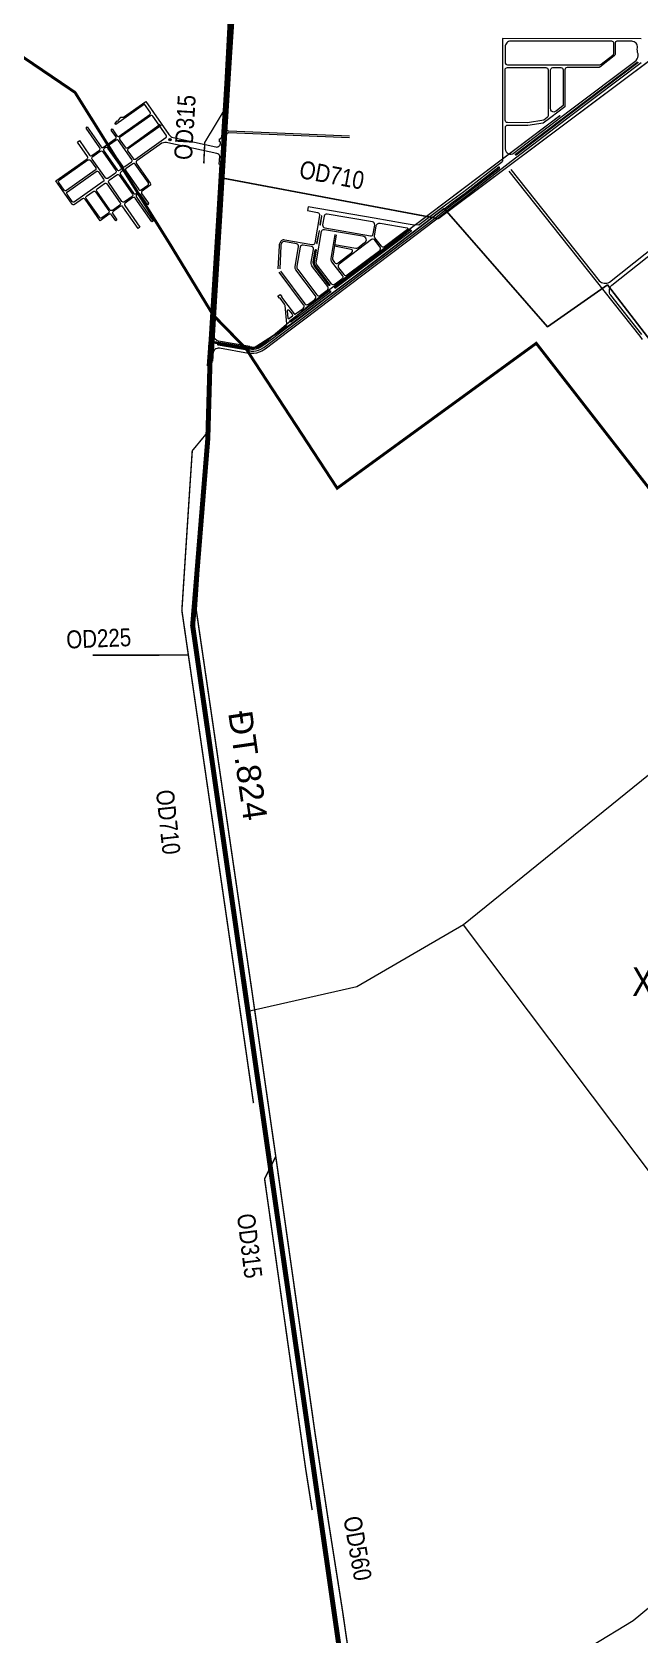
# Model space of a CAD drawing. Header units: metres. Extents: x 556238 to 587446, y 1177111 to 1219372.
# Drawn here: x 574484 to 576609, y 1185807 to 1191403 of the extents above; entities that cross this region are included whole.
import ezdxf
from ezdxf.enums import TextEntityAlignment as Align

# ---------------------------------------------------------------- set-up
doc = ezdxf.new("R2010")
doc.units = ezdxf.units.M
doc.header["$MEASUREMENT"] = 0
for name, pattern in [('ACAD_ISO03W100', [30, 12, -18]), ('DASHED2', [0.375, 0.25, -0.125]), ('Xr_GT Ben Luc$0$ACAD_ISO05W100', [33, 24, -3, 0, -3, 0, -3]), ('Xr_GT Ben Luc$0$CENTER', [2, 1.25, -0.25, 0.25, -0.25]), ('Xr_GT Ben Luc$1$ACAD_ISO05W100', [33, 24, -3, 0, -3, 0, -3])]:
    doc.linetypes.add(name, pattern=pattern)
for name, color, linetype, lineweight in [('CNTV-TEXT', 40, 'Continuous', 20), ('PHL_VUNG CAP NUOC', 4, 'Xr_GT Ben Luc$0$ACAD_ISO05W100', 40), ('Pipe Existing', 1, 'ACAD_ISO03W100', 60), ('Table', 7, 'Continuous', 18), ('Xr_GT Ben Luc$0$@L-GT tinh lo-', 38, 'Continuous', 9), ('Xr_GT Ben Luc$0$GT huyen lo', 38, 'Continuous', 9), ('Xr_Nen GT$0$CAU-CONG', 4, 'Continuous', 0), ('Xr_Nen GT$0$DUONG BT-NEN BT', 38, 'Continuous', 0), ('Xr_Nen GT$0$DUONG NHUA', 38, 'Continuous', 0)]:
    doc.layers.add(name, color=color, linetype=linetype, lineweight=lineweight)
for name, color, linetype in [('Diameter_Text', 2, 'Continuous'), ('DUONG GIAO THONG', 7, 'Continuous'), ('VUNG CONG NGHIEP', 8, 'Continuous'), ('Xr_GT Ben Luc$0$0-RANHXA', 2, 'Xr_GT Ben Luc$1$ACAD_ISO05W100')]:
    doc.layers.add(name, color=color, linetype=linetype)
doc.styles.add('ARIAL', font='arial.ttf')
doc.styles.add('UTM', font='')
doc.styles.add('Xr_GT Ben Luc$0$CL_G', font='Vhelvcn.ttf')
doc.styles.add('Xr_Nen GT$0$ROMANS', font='romans.shx')
doc.styles.add('Xr_Nen GT$0$STANDARD', font='VNARIAL.TTF')
doc.styles.add('Xr_Nen GT$0$VN', font='VAPTIMN0.TTF')
doc.styles.get('UTM').set_extended_font_data('UTM Swiss Condensed')
doc.dimstyles.new('Xr_Nen GT$0$STANDARD', dxfattribs={"dimtxt": 0.18, "dimasz": 0.18, "dimexe": 0.18, "dimexo": 0.0625, "dimgap": 0.09, "dimtad": 0, "dimtih": 1, "dimtoh": 1, "dimdec": 4, "dimzin": 0, "dimdsep": 46, "dimtxsty": 'Xr_Nen GT$0$ROMANS', "dimcen": 0.09, "dimadec": 0, "dimazin": 0, "dimtfac": 1, "dimtdec": 4, "dimtofl": 0, "dimtmove": 2, "dimatfit": 3, "dimfxl": 1, "dimtolj": 1, "dimtzin": 0, "dimarcsym": 0})

# ---------------------------------------------------------------- blocks, each defined once
blk = doc.blocks.new('GT CHINH')
at = {"layer": 'DUONG GIAO THONG', "color": 9, "ltscale": 5, "const_width": 17.5}
blk.add_lwpolyline([(9793.1, -7690), (9781.5, -7882.5), (9764.6, -8156), (9714.6, -8953), (9707.1, -9215.8), (9654.1, -9867.6), (10205.8, -13711.7), (10361, -14792.6), (10878.9, -18400.5), (13350.1, -21118.8)], dxfattribs=at)
at = {"layer": 'CNTV-TEXT', "ltscale": 5, "insert": (9846.4, -10356.6), "char_height": 84, "width": 313.751, "attachment_point": 5, "rotation": 278.1682, "style": 'ARIAL', "bg_fill": 3, "box_fill_scale": 1.2, "bg_fill_color": 256, "bg_fill_transparency": 0}
blk.add_mtext('ĐT.824', dxfattribs=at)
blk = doc.blocks.new('Xr_GT Ben Luc')
at = {"layer": 'Xr_GT Ben Luc$0$@L-GT tinh lo-'}
blk.add_lwpolyline([(575098.6, 1189982.7), (575045.6, 1189330.9), (576270.4, 1180798), (578741.7, 1178079.6)], dxfattribs=at)
at = {"layer": 'Xr_GT Ben Luc$0$GT huyen lo', "linetype": 'Continuous', "ltscale": 700, "flags": 128}
for points in [[(577101.7, 1189183.5), (575992.4, 1188285.6), (575619.1, 1188070), (575239.1, 1187982.9)], [(577347.7, 1186486.5), (575992.4, 1188285.6)], [(574353.8, 1185499.3), (575021, 1185452.1), (575597.4, 1185486.8), (576147.7, 1185592.2), (576584.5, 1185857.1), (577332.9, 1186475), (579212.3, 1187936.1)]]:
    blk.add_lwpolyline(points, dxfattribs=at)
at = {"layer": 'Xr_GT Ben Luc$0$0-RANHXA', "linetype": 'Xr_GT Ben Luc$0$CENTER', "lineweight": -3, "ltscale": 150, "style": 'Xr_GT Ben Luc$0$CL_G'}
blk.add_text('XAÕ LÖÔNG BÌNH', height=100, dxfattribs=at).set_placement((577033.5, 1188087.4), align=Align.MIDDLE_CENTER)
blk = doc.blocks.new('*D126')
at = {"layer": 'Defpoints', "color": 0, "transparency": 16777216}
for p in [(575103, 1190315.1), (575102.4, 1190305.9), (575118.5, 1190314)]:
    blk.add_point(p, dxfattribs=at)
at = {"layer": 'Xr_Nen GT$0$DUONG NHUA', "color": 0, "lineweight": -2, "transparency": 16777216}
for p, q in [((575103, 1190315), (575102.4, 1190305.7)), ((575102.6, 1190305.9), (575109.6, 1190305.4)), ((575117.6, 1190304.8), (575110.6, 1190305.3)), ((575118.5, 1190313.9), (575117.8, 1190304.6))]:
    blk.add_line(p, q, dxfattribs=at)
at = {"layer": 'Xr_Nen GT$0$DUONG NHUA', "color": 0, "transparency": 16777216}
for points in [[(575102.6, 1190305.9), (575102.6, 1190305.9), (575102.4, 1190305.9)], [(575117.7, 1190304.8), (575117.6, 1190304.8), (575117.8, 1190304.8)]]:
    blk.add_solid(points, dxfattribs=at)
at = {"layer": 'Xr_Nen GT$0$DUONG NHUA', "color": 0, "transparency": 16777216, "insert": (575110.1, 1190305.4), "char_height": 0.18, "attachment_point": 5, "style": 'Xr_Nen GT$0$STANDARD'}
blk.add_mtext('\\A1;15.4874', dxfattribs=at)

msp = doc.modelspace()

# ---------------------------------------------------------------- linework, layer by layer
at = {"layer": 'PHL_VUNG CAP NUOC', "color": 13, "ltscale": 5, "const_width": 10}
msp.add_lwpolyline([(574331.14023, 1191397.66288), (574634.70469, 1191191.84592), (574965.38943, 1190663.73209), (575116.81197, 1190415.31143), (575233.19213, 1190296.17533), (575242.81448, 1190281.44919), (575247.6003, 1190273.11331), (575550.75235, 1189810.18335), (576246.28754, 1190316.10943), (576668.63128, 1189773.80791)], dxfattribs=at)
at = {"layer": 'VUNG CONG NGHIEP', "ltscale": 5}
msp.add_polyline3d([(574968.4648, 1193283.98148, 0), (575245.1203, 1192851.50112, 0), (575111.85104, 1190318.58519, 0), (575253.39272, 1190295.61176, 0), (575386.28389, 1190380.28654, 0), (575683.35594, 1190602.91985, 0), (575925.05713, 1190786.12783, 0), (576285.81645, 1190373.33459, 0), (576495.29941, 1190519.82536, 0), (576933.92469, 1189949.8928, 0), (577436.25331, 1190309.88076, 0), (577914.15724, 1189731.0538, 0), (578703.12572, 1190335.15166, 0), (577503.06235, 1191875.21346, 0), (577484.75939, 1192051.39891, 0), (577758.52696, 1192057.61363, 0), (577835.27834, 1192978.69654, 0), (574968.4648, 1193283.98148, 0)], close=True, dxfattribs=at)
at = {"layer": 'Xr_Nen GT$0$CAU-CONG', "const_width": 0.2, "flags": 128}
for points in [[(574736.371, 1191005.947), (574743.224, 1190996.205), (574738.25588, 1190992.71018), (574731.40288, 1191002.45218)], [(574850.336, 1190844.026), (574857.164, 1190834.494), (574852.22676, 1190830.95734), (574845.39876, 1190840.48934)]]:
    msp.add_lwpolyline(points, close=True, dxfattribs=at)
at = {"layer": 'Xr_Nen GT$0$DUONG BT-NEN BT', "flags": 128}
for points in [[(575593.82563, 1191032.77174), (575171.90486, 1191050.58247, 0.1171193175), (575169.18245, 1191050.05611), (575163.99033, 1191047.71147), (575164.75708, 1191060.06969), (575169.3449, 1191057.91479, 0.0997071475), (575171.64621, 1191057.35075), (575594.1279, 1191039.76521)], [(575245.40697, 1190304.699), (575136.472, 1190323.353), (575136.472, 1190323.353, -0.3812920789), (575120.462, 1190343.2), (575120.462, 1190343.2)], [(575241.36322, 1190281.0068), (575139.133, 1190298.518), (575139.133, 1190298.518, 0.4616154902), (575116.526, 1190280.351), (575116.526, 1190280.351)], [(575242.67878, 1190290.54041), (575134.50808, 1190309.46278, -0.4126605445), (575132.87986, 1190311.76636), (575132.93545, 1190312.09524, -0.3469682363), (575135.1685, 1190313.33703), (575235.56135, 1190295.8016), (575244.65189, 1190295.3516)], [(575242.76494, 1190291.03293), (575134.59424, 1190309.95531, -0.4126605445), (575133.37287, 1190311.68302), (575133.41825, 1190311.95151, -0.3369229426), (575135.08576, 1190312.84392), (575235.50577, 1190295.30374), (575244.62717, 1190294.85221)]]:
    msp.add_lwpolyline(points, format="xyb", dxfattribs=at)
at = {"layer": 'Xr_Nen GT$0$DUONG NHUA', "flags": 128}
for points in [[(575097.47909, 1190237.5223), (575104.029, 1190328.904), (575112.778, 1190463.956), (575131.224, 1190763.528), (575142.27689, 1190940.61671), (575138.32925, 1190941.02743), (575140.12533, 1190968.6098, 0.3761137859), (575129.92545, 1190978.45288), (574958.927, 1191016.364, 0.1686026951), (574938.45368, 1191014.56907), (574850.31766, 1190952.7542, 0.4147862384), (574848.8574, 1190944.3871), (574897.78825, 1190874.9105, -0.4142053737), (574896.33772, 1190866.55024), (574868.87217, 1190847.2057, 0.4137541663), (574867.41632, 1190838.853), (574890.92148, 1190805.3687), (574888.91573, 1190798.65323), (574862.9305, 1190835.67053, 0.4146731078), (574854.56469, 1190837.12866), (574850.50629, 1190834.27025, 0.4137541663), (574849.05044, 1190825.91755), (574907.26778, 1190742.98398), (574903.17542, 1190740.11124), (574844.9734, 1190823.02299, 0.4146731078), (574836.60759, 1190824.48112), (574809.96688, 1190805.71753, 0.4137541663), (574808.51103, 1190797.36484), (574861.56189, 1190721.79119), (574855.01411, 1190717.19481), (574801.98128, 1190792.74278, 0.4146731078), (574793.61547, 1190794.20091), (574767.94444, 1190776.12029, 0.4137541663), (574766.48859, 1190767.7676), (574781.31701, 1190746.64376), (574777.22465, 1190743.77103), (574762.41156, 1190764.87303, 0.4146731078), (574754.04575, 1190766.33117), (574722.23644, 1190743.92724), (574669.70801, 1190818.75667, 0.4140922896), (574661.35193, 1190820.22164), (574632.81613, 1190800.20784, -0.4140922896), (574624.46005, 1190801.67281), (574567.42392, 1190882.92369), (574677.12122, 1190960.18568, 0.4137541663), (574678.57707, 1190968.53838), (574643.63485, 1191018.31534), (574649.71689, 1191023.57519), (574685.10681, 1190973.16043, 0.4146731078), (574693.47262, 1190971.7023), (574720.11334, 1190990.46589, 0.4137541663), (574721.56918, 1190998.81858), (574673.88225, 1191066.75877), (574676.71867, 1191071.43796), (574725.64622, 1191001.71315, 0.4146731078), (574734.01203, 1191000.25501), (574775.48478, 1191029.4651, 0.4142053737), (574776.93531, 1191037.82536), (574761.24228, 1191060.10779), (574764.03596, 1191064.82452), (574781.02296, 1191040.70478, 0.4142217511), (574789.38346, 1191039.25421), (574895.80179, 1191114.20676, 0.4141357614), (574897.25314, 1191122.56586), (574877.23649, 1191151.00172), (574776.71911, 1191080.17511), (574774.23928, 1191081.97657), (574781.38482, 1191093.07358), (574783.72808, 1191091.92484), (574794.39261, 1191105.89669), (574804.4476, 1191105.82973), (574881.71551, 1191160.27428), (574962.90363, 1191045.02873, 0.1962990211), (574977.674, 1191034.765), (575127.05797, 1191001.3707, 0.4622911998), (575142.87175, 1191013.29601), (575143.06893, 1191016.65608, 0.4142135624), (575140.24982, 1191019.82667), (575139.43328, 1191019.87459), (575140.06055, 1191029.90028), (575140.83828, 1191029.85464, 0.4142135624), (575144.00887, 1191032.67374), (575144.04339, 1191033.26199), (575148.05611, 1191033.21116), (575149.271, 1191052.676), (575165.585, 1191316.384), (575173.004, 1191438.918)], [(576613.48279, 1191379.40863), (576128.31313, 1191379.72372), (576128.72311, 1191080.65053), (576128.12478, 1190953.18198, -0.2310794931), (576125.01543, 1190946.88847), (575993.37875, 1190845.20282), (575928.92233, 1190797.83807), (575901.9723, 1190777.91797), (575837.59917, 1190729.10969, -0.1796030833), (575835.60046, 1190728.50602), (575812.5321, 1190729.9404), (575784.21797, 1190733.95183), (575680.24458, 1190752.51521), (575449.17644, 1190793.00717), (575446.802, 1190779.21), (575482.16724, 1190773.12378, -0.415941474), (575489.50127, 1190762.67548), (575472.43856, 1190666.91053, -0.4144782943), (575461.9914, 1190659.63019), (575368.29456, 1190676.4118), (575368.29456, 1190676.4118), (575364.32027, 1190677.17693, 0.1426105023), (575359.03395, 1190675.84328), (575359.03395, 1190675.84328, 0.0498898769), (575355.57007, 1190673.34983), (575353.78713, 1190671.68035), (575350.95744, 1190667.54279), (575348.98242, 1190662.8225, 0.0416182323), (575348.47057, 1190661.24144), (575347.6773, 1190657.85193, 0.0463183857), (575347.4242, 1190656.02056), (575343.83648, 1190575.91784)], [(576613.01735, 1191294.97095), (576372.41803, 1191113.33315), (576173.72269, 1190962.48806), (576004.23086, 1190830.84004), (575962.045, 1190799.84), (575894.63371, 1190746.4747), (575788.01939, 1190665.82356), (575539.796, 1190478.457), (575446.69485, 1190407.70995), (575376.71782, 1190354.88621), (575332.80977, 1190321.66231), (575298.58155, 1190295.89125), (575287.59424, 1190289.07184), (575278.32302, 1190285.1707), (575268.8825, 1190282.1749), (575260.03807, 1190280.68177), (575252.11386, 1190280.31384), (575241.36322, 1190281.0068), (575242.67878, 1190290.54041), (575250.64776, 1190288.98234), (575259.70267, 1190288.61718), (575267.18655, 1190289.7385), (575276.10202, 1190292.21398), (575284.38571, 1190295.59949), (575294.62263, 1190301.67278), (575328.59265, 1190327.24944), (575372.49722, 1190360.4707), (575442.46853, 1190413.29013), (575535.56976, 1190484.03723), (575783.79921, 1190671.40837), (575890.34923, 1190752.01086), (575957.79868, 1190805.40638), (576000.0106, 1190836.42557), (576117.78506, 1190927.90357, 0.4142135624), (576118.04956, 1190930.00833), (576117.74285, 1190930.40321, 0.4142135624), (576115.63808, 1190930.66771), (575997.90047, 1190839.21833), (575955.67552, 1190808.18956), (575928.19297, 1190786.63162), (575903.24167, 1190769.86951), (575886.67682, 1190756.75615), (575780.18192, 1190676.19535), (575531.94726, 1190488.82029), (575438.84598, 1190418.07314), (575368.87956, 1190365.25741), (575324.97798, 1190332.0384), (575291.27735, 1190306.66458), (575281.70549, 1190300.98585), (575274.15778, 1190297.90113), (575265.93474, 1190295.61791), (575259.37612, 1190294.63523), (575251.36541, 1190294.95828), (575244.65189, 1190295.3516), (575245.40697, 1190304.699), (575252.70279, 1190303.48718), (575259.77909, 1190303.14091), (575265.8388, 1190303.77405), (575271.72748, 1190305.01007), (575278.35523, 1190307.71881), (575287.09576, 1190312.90433), (575320.45963, 1190338.02461), (575371.07357, 1190376.32265, 0.2591800243), (575374.60545, 1190384.3207), (575368.79079, 1190447.78964, 0.139299036), (575367.02026, 1190452.37929), (575351.47482, 1190473.04225), (575348.65532, 1190473.15535), (575342.90247, 1190480.98014), (575351.017, 1190486.946), (575357.33998, 1190478.34574), (575356.669, 1190476.95), (575400.02608, 1190419.31985, 0.4146801074), (575405.63236, 1190418.53204), (575431.50265, 1190438.05973, 0.4138071068), (575433.2713, 1190450.65524), (575347.9225, 1190564.05238)], [(574935.12524, 1191076.61448), (574820.66597, 1190994.76087, 0.41210075), (574819.25062, 1190986.42558), (574837.34123, 1190960.73884, 0.4136411182), (574845.69199, 1190959.28143), (574952.23984, 1191034.00958, 0.4147165974), (574953.70093, 1191042.37552), (574907.03856, 1191108.66458, 0.4142913677), (574898.67725, 1191110.11632), (574792.26222, 1191035.16609, 0.4142053737), (574790.81169, 1191026.80583), (574809.46164, 1191000.32489, 0.4163295359), (574817.85732, 1190998.89929), (574932.21676, 1191080.68152)], [(574813.11194, 1190926.65969, 0.4143348456), (574811.64636, 1190918.30015), (574857.64901, 1190852.76704, 0.4146731078), (574866.01482, 1190851.3089), (574889.37084, 1190867.75901, 0.4142053737), (574890.82137, 1190876.11927), (574844.75034, 1190941.53523, 0.4136411182), (574836.39958, 1190942.99265), (574813.11194, 1190926.65969)], [(574794.72047, 1190913.76069, 0.4143348455), (574793.25489, 1190905.40115), (574839.28313, 1190839.83158, 0.4146731078), (574847.64894, 1190838.37345), (574851.70734, 1190841.23186, 0.4137541663), (574853.16319, 1190849.58456), (574807.14061, 1190915.14607, 0.4140922896), (574798.78453, 1190916.61104), (574794.72047, 1190913.76069)], [(576157.67541, 1190922.97352), (576466.62279, 1190533.69775, 0.3229000073), (576501.72711, 1190529.64155), (576955.73155, 1190889.23048, 0.4228233075)], [(576615.32275, 1190346.3348), (576506.40878, 1190483.56713, -0.3736765116), (576510.469, 1190518.70613), (576964.44461, 1190878.27223, -0.4430226521)], [(574752.64425, 1190778.78707, -0.4137541663), (574751.1884, 1190770.43437), (574728.36467, 1190754.35916, -0.4146731078), (574719.99886, 1190755.8173), (574673.80441, 1190821.62364, -0.4143348455), (574675.27, 1190829.98318), (574698.12553, 1190846.01308, -0.4140922896), (574706.4816, 1190844.54811), (574752.64425, 1190778.78707)], [(575680.78517, 1190723.00141), (575681.74524, 1190728.65168, 0.4135930253), (575673.58257, 1190740.18195), (575515.67469, 1190767.35728, 0.4137059029), (575505.28131, 1190760.02947), (575499.93238, 1190729.26757, 0.3390986446), (575507.15598, 1190718.83304), (575667.60569, 1190691.43191, 0.4177603219), (575676.85279, 1190698.06811), (575680.78517, 1190723.00141)], [(575542.23783, 1190695.55606), (575528.27821, 1190612.63985, 0.2105009452), (575531.24867, 1190600.91616), (575568.64345, 1190553.04005, -0.4190570252), (575566.9728, 1190540.31672), (575543.19925, 1190522.37171, -0.4128797802), (575530.61853, 1190524.10017), (575481.24066, 1190588.89994, -0.2828802266), (575477.96569, 1190603.8802), (575495.84094, 1190706.0633, -0.4129805806), (575506.21982, 1190713.38428), (575639.24766, 1190690.69022, -0.7201865416), (575645.32783, 1190665.71556), (575622.4584, 1190648.45303, -0.2099245014), (575615.41527, 1190646.78351), (575541.87108, 1190660.24946)], [(575352.71638, 1190567.66052), (575438.04515, 1190454.29, 0.4146201348), (575450.65817, 1190452.51889), (575472.91845, 1190469.32163, 0.4144787943), (575474.67467, 1190481.93363), (575406.53735, 1190572.03224, -0.1890674382), (575403.73084, 1190583.69388), (575415.93939, 1190652.68298, 0.4135044479), (575408.66685, 1190663.10976), (575364.51116, 1190671.03403), (575364.51116, 1190671.03403), (575364.51116, 1190671.03403, 0.171022273), (575358.44236, 1190668.16931), (575358.44236, 1190668.16931), (575357.32559, 1190666.72713), (575354.31271, 1190659.87416), (575354.31271, 1190659.87416), (575353.51943, 1190656.48464), (575353.51943, 1190656.48464), (575349.83047, 1190575.64937)], [(575547.66151, 1190694.64294), (575534.05254, 1190613.80953, 0.2046630599), (575536.26592, 1190604.64412), (575540.99378, 1190598.30348, 0.4159364085), (575553.63102, 1190596.50003), (575602.43847, 1190633.34137, 0.6529957015), (575599.90432, 1190644.03213), (575540.95787, 1190654.82523)]]:
    msp.add_lwpolyline(points, format="xyb", dxfattribs=at)
for points in [[(575187.97726, 1191438.02276), (575180.55699, 1191315.46764), (575164.24238, 1191051.74981), (575146.19487, 1190762.5936), (575127.74817, 1190463.01021), (575120.462, 1190343.2), (575114.83475, 1190253.34549)], [(576150.6258, 1190917.37862), (576608.09703, 1190340.96181), (576616.32524, 1190329.13675)]]:
    msp.add_lwpolyline(points, dxfattribs=at)
for points in [[(576602.20104, 1191326.20584, -0.1204730445), (576599.96695, 1191347.83211, 0.454713573), (576580.16555, 1191370.5606), (576528.03943, 1191370.59085, 0.4134889725), (576522.03598, 1191364.60918), (576521.91613, 1191325.37983, -0.2323028399), (576518.78769, 1191319.05854), (576468.20838, 1191280.22956, -0.1652693752), (576463.33341, 1191278.5753), (576354.22093, 1191278.62239, 0.4145062191), (576346.21748, 1191270.61786), (576346.2909, 1191141.22266), (576297.32969, 1191104.18963), (576270.71346, 1191084.54667), (576216.51932, 1191075.87476), (576145.73387, 1191076.474, 0.4153186143), (576137.66623, 1191068.51184), (576137.34302, 1190999.65563, 0.5596671187), (576163.67212, 1190977.31929, 0.08345916), (576166.02037, 1190978.55218), (576361.94068, 1191127.4911), (576595.40472, 1191303.51511, 0.2167105989)], [(576137.35282, 1191350.77856), (576137.42695, 1191296.70156, 0.4136857224), (576145.42349, 1191288.71252), (576468.14589, 1191288.57322, 0.1652693752), (576473.02087, 1191290.22749), (576513.79522, 1191321.52934, 0.2323028399), (576516.92366, 1191327.85063), (576517.03587, 1191364.58239, 0.4149385237), (576511.03938, 1191370.60071), (576157.36441, 1191370.80598, 0.4147851741)], [(576145.46604, 1191278.71251), (576279.48954, 1191278.65465, -0.4128892421), (576287.48602, 1191270.68739), (576288.14162, 1191110.47273, -0.237370805), (576284.93629, 1191104.03595), (576273.01603, 1191095.11144), (576215.76638, 1191085.88149), (576145.63645, 1191086.47518, -0.4113355382), (576137.70418, 1191094.46393), (576137.46259, 1191270.70154, -0.4147415995)], [(576174.13892, 1190975.98709), (576366.07588, 1191121.70137, -0.0004784886), (576366.07816, 1191121.7031), (576598.69163, 1191297.59729, -0.4142135624), (576600.79279, 1191297.30556), (576601.09437, 1191296.90674, -0.4142135624), (576600.80263, 1191294.80558), (576368.19184, 1191118.91341, 0.0004784886), (576368.18955, 1191118.91167), (576176.25526, 1190973.19942, -0.4142135624), (576174.15354, 1190973.48714), (576173.85121, 1190973.88537, -0.4142135624)], [(576174.44125, 1190975.58885), (576366.37821, 1191121.30313, -0.0004784886), (576366.37974, 1191121.30429), (576598.9932, 1191297.19848, -0.4142135624), (576600.39398, 1191297.00398), (576600.69555, 1191296.60517, -0.4142135624), (576600.50106, 1191295.20439), (576367.89026, 1191119.31222, 0.0004784886), (576367.88721, 1191119.30991), (576175.95292, 1190973.59766, -0.4142135624), (576174.55178, 1190973.78947), (576174.24944, 1190974.18771, -0.4142135624)], [(576296.62665, 1191134.96682), (576295.98641, 1191270.61134, -0.3215380707), (576303.98979, 1191278.64408), (576332.22092, 1191278.63189, -0.4139209662), (576340.21747, 1191270.63643), (576340.28839, 1191145.65258), (576315.47818, 1191126.90217), (576312.83977, 1191124.90847, -0.5995009246)], [(574776.20197, 1190910.54407), (574749.52413, 1190891.83337, -0.4140922896), (574741.16805, 1190893.29834), (574694.87412, 1190959.2464, -0.4137541663), (574696.32997, 1190967.5991), (574722.97068, 1190986.36268, -0.4146731078), (574731.3365, 1190984.90455), (574777.66755, 1190918.90361, -0.4143348455)], [(574795.64966, 1190931.5155), (574749.29359, 1190997.55209, 0.4146731078), (574740.92778, 1190999.01022), (574736.86938, 1190996.15181, 0.4137541662), (574735.41353, 1190987.79911), (574781.76395, 1190921.77058, 0.4140922896), (574790.12003, 1190920.30561), (574794.18408, 1190923.15596, 0.4143348455)], [(574778.36354, 1191025.37698), (574755.23526, 1191009.08727, 0.4137541663), (574753.77941, 1191000.73457), (574800.15542, 1190934.66958, 0.4140922896), (574808.5115, 1190933.20461), (574831.7739, 1190949.51987, 0.4147862384), (574833.23417, 1190957.88697), (574786.72404, 1191023.92641, 0.4142217511)], [(574705.4217, 1190919.89089), (574605.27376, 1190849.05749, -0.4152536033), (574596.89824, 1190850.50877), (574578.23517, 1190877.09526, -0.4137541663), (574579.69102, 1190885.44796), (574679.97857, 1190956.08248, -0.4146731078), (574688.34438, 1190954.62435), (574706.86784, 1190928.23673, -0.4131742857)], [(574716.6352, 1190914.32263), (574734.61552, 1190888.70874, -0.4143348455), (574733.14994, 1190880.3492), (574632.72265, 1190809.91376, -0.4140922896), (574624.36658, 1190811.37873), (574606.6656, 1190836.59467, -0.4131742857), (574608.11174, 1190844.94051), (574708.25968, 1190915.77391, -0.4152536033)], [(574746.10647, 1190872.33931), (574792.21397, 1190806.65681, -0.4137541663), (574790.75812, 1190798.30412), (574765.08709, 1190780.2235, -0.4146731078), (574756.72128, 1190781.68163), (574710.57801, 1190847.41508, -0.4143348455), (574712.04359, 1190855.77462), (574737.75039, 1190873.80428, -0.4140922896)], [(574789.15849, 1190902.53417), (574835.20609, 1190836.93702, -0.4137541663), (574833.75024, 1190828.58432), (574807.10953, 1190809.82074, -0.4146731078), (574798.74372, 1190811.27887), (574752.659, 1190876.92891, -0.4143348456), (574754.12458, 1190885.28845), (574780.80241, 1190903.99915, -0.4140922896)], [(575487.34567, 1190708.50092), (575478.96462, 1190665.56981, 0.4142135624), (575479.51753, 1190664.74866), (575480.10641, 1190664.63369, 0.4142135624), (575480.92757, 1190665.1866), (575489.30861, 1190708.11771, 0.4142135624), (575488.7557, 1190708.93886), (575488.16682, 1190709.05382, 0.4142135624)], [(575495.52689, 1190759.99638), (575490.59477, 1190730.42526, 0.4142135624), (575491.17008, 1190729.61964), (575491.7619, 1190729.52093, 0.4142135624), (575492.56752, 1190730.09623), (575497.49964, 1190759.66734, 0.4142135624), (575496.92434, 1190760.47297), (575496.33251, 1190760.57168, 0.4142135624)], [(575542.92728, 1190514.02255), (575772.04196, 1190686.96527, 0.0002618157), (575772.04405, 1190686.96685), (575804.64546, 1190711.62903, -0.4142135624), (575808.1475, 1190711.14349), (575808.7508, 1190710.34598, -0.4142135624), (575808.26526, 1190706.84394), (575775.66134, 1190682.17987, -0.0002618157), (575775.65925, 1190682.17829), (575546.54207, 1190509.23367, -0.4142135624), (575543.04054, 1190509.72288), (575542.43808, 1190510.52102, -0.4142135624)], [(575700.71225, 1190735.43716), (575795.13008, 1190718.90656, -0.6553962123), (575796.42261, 1190713.55896), (575768.12427, 1190692.15196), (575716.51841, 1190653.19829, -0.4144301878), (575705.30997, 1190654.76846), (575682.77423, 1190684.66978, -0.1215095033), (575681.26119, 1190690.73464), (575686.79178, 1190725.50214, -0.4187815224)], [(575492.07395, 1190483.78079), (575515.81608, 1190501.70207, 0.4191226629), (575517.48549, 1190514.42698), (575464.21308, 1190582.59964, -0.1787981219), (575460.28665, 1190598.70757), (575468.22969, 1190643.28813, 0.4138476864), (575460.959, 1190653.7253), (575432.28953, 1190658.87038, 0.4149230326), (575421.83746, 1190651.58021), (575410.0951, 1190585.22552, 0.2450940713), (575412.90161, 1190573.56387), (575479.47338, 1190485.53542, 0.4139483802)], [(575555.52809, 1190579.57874), (575573.6159, 1190556.42113, 0.4093866311), (575586.13091, 1190554.77784), (575699.35827, 1190640.24529, 0.4139969702), (575700.92728, 1190651.44545), (575682.04022, 1190676.50557, 0.4144301878), (575670.83178, 1190678.07575), (575557.19874, 1190592.30207, 0.4190570252)], [(575522.02081, 1190518.5385), (575470.53913, 1190586.81571, -0.2071381529), (575467.17376, 1190600.71445), (575474.25131, 1190641.71503, -0.4172953653), (575476.00013, 1190642.93525), (575476.00013, 1190642.93525, -0.4111384606), (575477.20759, 1190641.20471), (575470.13003, 1190600.20413, 0.2071381529), (575472.93451, 1190588.62185), (575524.41619, 1190520.34464, -0.4142135624), (575524.12157, 1190518.24388), (575524.12157, 1190518.24388, -0.4142135624)], [(575386.5627, 1190391.13522), (575385.96021, 1190391.93335, -0.4142135624), (575386.44932, 1190395.43489), (575430.69204, 1190428.8325, 0.0007978324), (575430.6984, 1190428.83732), (575523.29121, 1190499.19808, -0.4151564552), (575526.79915, 1190498.71374), (575527.40161, 1190497.91559, -0.4132712978), (575526.91882, 1190494.41892), (575434.32096, 1190424.05431, -0.0007978324), (575434.3146, 1190424.04949), (575390.06424, 1190390.64611, -0.4142135624)], [(575391.6686, 1190407.99178), (575383.37165, 1190401.72898, -0.5879413018), (575379.37591, 1190403.49627), (575376.95313, 1190429.94179, -0.7554653668), (575382.33793, 1190432.01907), (575393.04508, 1190417.78714, -0.4137471712)]]:
    msp.add_lwpolyline(points, format="xyb", close=True, dxfattribs=at)
at = {"layer": 'Xr_Nen GT$0$DUONG NHUA'}
for radius in [3.92602, 2.92602]:
    msp.add_circle((574966.463, 1191027.2055), radius, dxfattribs=at)

# ---------------------------------------------------------------- texts
at = {"layer": 'Xr_Nen GT$0$DUONG NHUA', "char_height": 10, "attachment_point": 1, "rotation": 86.72044008, "style": 'Xr_Nen GT$0$VN'}
for insert in [(575169.79551, 1191330.97326), (575108.79551, 1190353.97326)]:
    msp.add_mtext_dynamic_manual_height_columns('ÑT 830', width=295.8793586, gutter_width=100, heights=[0], dxfattribs=dict(at, insert=insert))

# ---------------------------------------------------------------- dimensions: what is measured, and where the dimension line sits
at = {"layer": 'Xr_Nen GT$0$DUONG NHUA'}
dim = msp.add_aligned_dim(p1=(575118.485, 1190313.96), p2=(575103.03723, 1190315.06724), distance=9.18432, dimstyle='Xr_Nen GT$0$STANDARD', override={"dimtxsty": 'Xr_Nen GT$0$STANDARD', "dimtmove": 0}, dxfattribs=at)
dim.commit()
dim.dimension.update_dxf_attribs({"geometry": '*D126', "text_midpoint": (575110.1045, 1190305.3528)})

# ---------------------------------------------------------------- next in the draw order: block references
at = {"layer": 'DUONG GIAO THONG'}
msp.add_blockref('GT CHINH', (565391.56753, 1199198.47471), dxfattribs=at)

# ---------------------------------------------------------------- next in the draw order: linework, layer by layer
at = {"layer": 'Pipe Existing', "color": 1, "linetype": 'DASHED2', "ltscale": 500, "const_width": 5, "flags": 128}
for points in [[(575264.5157, 1192843.03497), (575165.04453, 1191145.14314)], [(577471.88802, 1191923.32348), (575904.28002, 1190751.13599)], [(575165.04453, 1191145.14314), (575088.04132, 1191017.35676), (575084.54854, 1190943.7299)], [(575165.04453, 1191145.14314), (575113.00135, 1190256.80842)], [(576330.12547, 1191111.60239), (575462.78308, 1190457.44373), (575286.41512, 1190308.36011), (575271.56967, 1190301.2061), (575271.56967, 1190301.2061), (575258.38217, 1190299.92596), (575258.38217, 1190299.92596), (575245.10012, 1190300.90042), (575193.68829, 1190309.5398), (575125.41312, 1190320.74856), (575125.41312, 1190320.74856), (575116.77693, 1190321.25452)], [(575904.28002, 1190751.13599), (575154.27542, 1190892.05978)], [(575113.00135, 1190256.80842), (575103.94283, 1190099.12957)], [(575103.94283, 1190099.12957), (575102.87538, 1190080.54866)], [(575100.60087, 1190040.95705), (575098.62645, 1190006.58886)], [(575101.74231, 1190060.82569), (575100.60087, 1190040.95705)], [(575102.87538, 1190080.54866), (575101.74231, 1190060.82569)], [(575098.62645, 1190006.58886), (575044.32742, 1189940.87154), (575035.96502, 1189815.06953)], [(575098.62645, 1190006.58886), (575086.75334, 1189810.56581)], [(575035.96502, 1189815.06953), (575033.60756, 1189778.66944)], [(575086.75334, 1189810.56581), (575074.06091, 1189621.21359)], [(575033.60756, 1189778.66944), (575030.70166, 1189733.80116)], [(575030.70166, 1189733.80116), (575008.00723, 1189383.39042), (575030.71043, 1189227.65825)], [(575074.06091, 1189621.21359), (575058.25133, 1189385.35806), (575095.66248, 1189129.54323)], [(575030.78049, 1189227.66847), (574696.72219, 1189227.29318)], [(575030.71043, 1189227.65825), (575207.91064, 1188012.15664)], [(575095.66248, 1189129.54323), (575252.61745, 1188056.29612), (575336.09516, 1187477.33379)], [(575207.91064, 1188012.15664), (575258.27979, 1187663.55913)], [(575336.09516, 1187477.33379), (575297.06685, 1187399.569), (575297.06685, 1187399.569), (575297.06685, 1187399.569), (575367.60525, 1186901.89507)], [(575336.09516, 1187477.33379), (575416.48028, 1186911.84227)], [(575367.60525, 1186901.89507), (575387.65665, 1186760.42518)], [(575416.48028, 1186911.84227), (575473.3381, 1186511.86005)], [(575387.65665, 1186760.42518), (575393.26127, 1186720.88253)], [(575393.26127, 1186720.88253), (575424.7122, 1186498.9849)], [(575473.3381, 1186511.86005), (575519.36581, 1186208.44101), (575569.57495, 1185890.18075)], [(575424.7122, 1186498.9849), (575440.64445, 1186386.57705), (575463.30699, 1186242.92621)], [(575569.57495, 1185890.18075), (575614.4555, 1185581.827), (575688.83642, 1185080.09371)]]:
    msp.add_lwpolyline(points, dxfattribs=at)

# ---------------------------------------------------------------- next in the draw order: block references
at = {"layer": 'Table', "ltscale": 5}
msp.add_blockref('Xr_GT Ben Luc', (0, 0), dxfattribs=at)

# ---------------------------------------------------------------- next in the draw order: texts
at = {"layer": 'Diameter_Text', "color": 1, "style": 'UTM'}
for s, rotation, p in [('OD315', 86.54297622, (575061.73325, 1190953.56876, -1.937)), ('OD710', 349.41932704, (575411.55039, 1190875.39716, -1.937)), ('OD225', 2.20846048, (574606.03455, 1189231.61876, -1.937)), ('OD710', 276.14579301, (574898.50742, 1188752.08305, -1.937)), ('OD315', 277.02143453, (575181.60955, 1187271.67556)), ('OD560', 279.92767158, (575553.5725, 1186212.56329))]:
    msp.add_text(s, height=62.5, rotation=rotation, dxfattribs=at).set_placement(p, align=Align.BOTTOM_LEFT)

doc.saveas('drawing.dxf')
